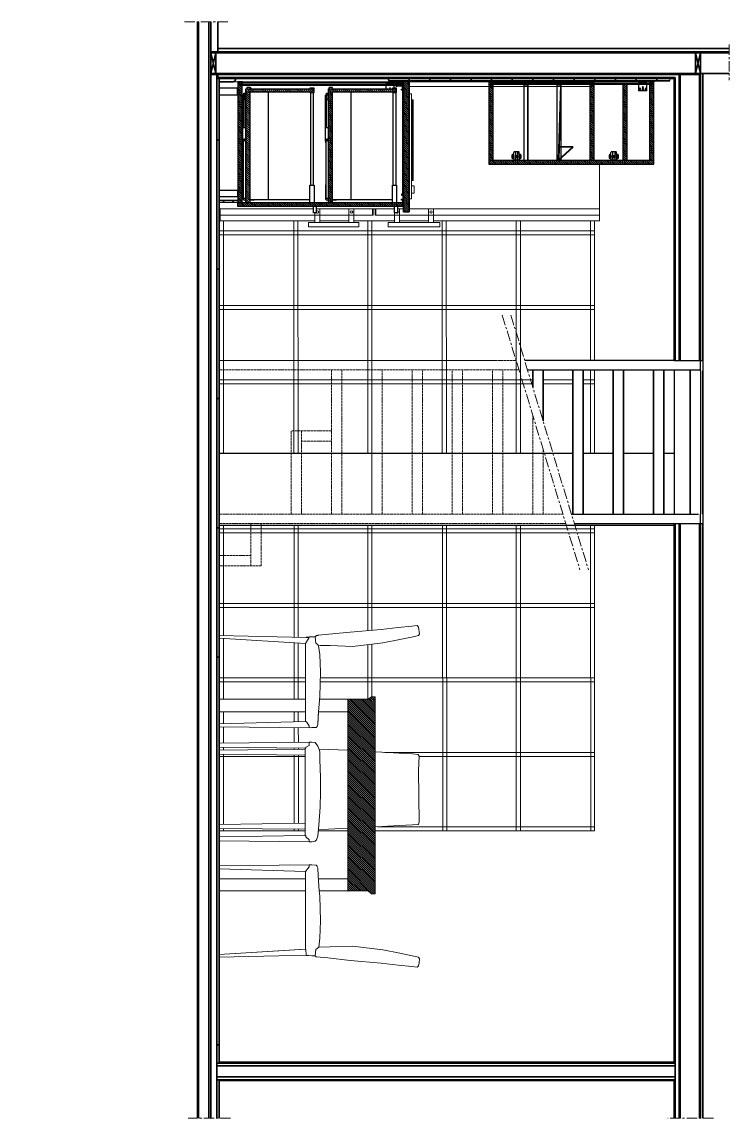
# Model space of a CAD drawing. Header units: millimetres. Extents: x 0 to 3008, y 0 to 49642.
# Drawn here: x 2665 to 3007, y 48495 to 49027 of the extents above; entities that cross this region are included whole.
import ezdxf

# ---------------------------------------------------------------- set-up
doc = ezdxf.new("R2010")
doc.units = ezdxf.units.MM
doc.linetypes.add('ACAD_ISO02W100', pattern=[15, 12, -3])
doc.linetypes.add('CENTERX2', pattern=[4, 2.5, -0.5, 0.5, -0.5])
for name, color, linetype, lineweight in [('A-ANNO-SYMBT', 1, 'ACAD_ISO02W100', 9), ('A-DOOR-FULL', 5, 'Continuous', 25), ('A-FLOR-LEVL', 5, 'Continuous', 35), ('A-FURN', 251, 'Continuous', 18), ('A-GLAZ-FULL', 5, 'Continuous', 25), ('A-LINE-GRPH', 1, 'CENTERX2', 13), ('A-WALL-FULL', 4, 'Continuous', 35)]:
    doc.layers.add(name, color=color, linetype=linetype, lineweight=lineweight)
for name, color, linetype in [('ARREDI SEZIONATI', 2, 'Continuous'), ('FINESTRE', 5, 'Continuous'), ('linee sezionate', 4, 'Continuous'), ('prospetti', 5, 'Continuous'), ('viti', 250, 'Continuous')]:
    doc.layers.add(name, color=color, linetype=linetype)

msp = doc.modelspace()

# ---------------------------------------------------------------- hatches: boundary and pattern name
at = {"layer": 'ARREDI SEZIONATI'}
h = msp.add_hatch(dxfattribs=at)
h.set_pattern_fill('ANSI31', color=256, scale=0.21, angle=-90)
h.paths.add_polyline_path([(2852.3, 48997.75), (2849.5, 48997.75), (2849.5, 48934.51), (2852.3, 48934.51)])
h.paths.add_polyline_path([(2847.67, 48996.26), (2770.04, 48996.26), (2770.04, 48995.81), (2847.67, 48995.81)])
h.paths.add_polyline_path([(2845.95, 48994.06), (2813.2, 48994.06), (2813.2, 48939.06), (2815.2, 48939.06), (2815.2, 48992.56), (2845.95, 48992.56)])
h.paths.add_polyline_path([(2805.95, 48994.06), (2804.2, 48994.06), (2773.2, 48994.06), (2773.2, 48992.56), (2804.2, 48992.56), (2805.95, 48992.56)])
h.paths.add_polyline_path([(2775.2, 48992.56), (2773.2, 48992.56), (2773.2, 48939.06), (2775.2, 48939.06)])
h.paths.add_polyline_path([(2771.2, 48995.81), (2770.04, 48995.81), (2770.04, 48996.26), (2771.2, 48996.26), (2771.2, 48997.06), (2769.2, 48997.06), (2769.2, 48939.06), (2771.2, 48939.06)])
h.paths.add_polyline_path([(2809.2, 48939.06), (2789.2, 48939.06), (2771.2, 48939.06), (2769.2, 48939.06), (2769.2, 48937.06), (2789.2, 48937.06), (2809.2, 48937.06)])
h.paths.add_polyline_path([(2849.2, 48939.06), (2829.2, 48939.06), (2809.2, 48939.06), (2809.2, 48937.06), (2829.2, 48937.06), (2849.2, 48937.06)])
h = msp.add_hatch(dxfattribs=at)
h.set_pattern_fill('ANSI31', color=256, scale=0.21, angle=-90)
h.paths.add_polyline_path([(2892.9, 48997.61), (2892.9, 48996.81), (2891.73, 48996.81), (2891.73, 48996.36), (2892.9, 48996.36), (2892.9, 48959.61), (2890.9, 48959.61), (2890.9, 48997.61)])
h.paths.add_polyline_path([(2970.57, 48996.81), (2970.57, 48996.36), (2891.73, 48996.36), (2891.73, 48996.81)])
h.paths.add_polyline_path([(2970.9, 48959.61), (2970.9, 48957.61), (2890.9, 48957.61), (2890.9, 48959.61), (2892.9, 48959.61)])
h.paths.add_polyline_path([(2941.9, 48996.36), (2941.9, 48959.61), (2939.9, 48959.61), (2939.9, 48996.36)])
h.paths.add_polyline_path([(2957.9, 48996.36), (2957.9, 48959.61), (2955.9, 48959.61), (2955.9, 48996.36)])
h.paths.add_polyline_path([(2970.57, 48996.36), (2970.57, 48996.81), (2968.9, 48996.81), (2968.9, 48997.61), (2970.9, 48997.61), (2970.9, 48997.02), (2970.9, 48959.61), (2968.9, 48959.61), (2968.9, 48996.36)])
h = msp.add_hatch(dxfattribs=at)
h.set_pattern_fill('ANSI31', color=256, angle=-90)
h.set_pattern_definition([(315, (424.803, 547.7937), (2.24506403, 2.24506403), [])])
h.paths.add_polyline_path([(2769.2, 48940.06), (2760.15, 48940.06), (2760.15, 48939.06), (2769.2, 48939.06)])
h = msp.add_hatch(dxfattribs=at)
h.set_pattern_fill('ANSI31', color=256, scale=0.21, angle=-90)
h.paths.add_polyline_path([(2835.78, 48699.52), (2834.03, 48699.52), (2832.28, 48698.21), (2832.28, 48698.36), (2822.56, 48698.36), (2822.56, 48611.31), (2822.56, 48605.49), (2832.48, 48605.49), (2834.03, 48604.13), (2835.78, 48604.13)])
h.paths.add_polyline_path([(2410.98, 48917.86), (2409.23, 48917.86), (2407.67, 48916.5), (2397.76, 48916.5), (2397.76, 48885.81), (2397.76, 48823.63), (2407.67, 48823.63), (2409.23, 48822.47), (2410.98, 48822.47)])

# ---------------------------------------------------------------- linework, layer by layer
for p, q in [((2771.2, 48995.81), (2771.2, 48939.06)), ((2844.67, 48996.26), (2841.4, 48996.26)), ((2892.9, 48997.61), (2892.9, 48996.81)), ((2967.19, 48996.81), (2963.92, 48996.81)), ((2924.9, 48959.68), (2924.9, 48959.61)), ((2925.9, 48960.56), (2925.9, 48959.61)), ((2809.2, 48937.06), (2809.2, 48939.06)), ((2849.2, 48937.06), (2849.2, 48939.06))]:
    msp.add_line(p, q)
at = {"layer": 'A-ANNO-SYMBT', "ltscale": 0.1}
for p, q in [((2760.16, 48862.51), (2904.16, 48862.51)), ((2894.66, 48862.51), (2760.16, 48862.51)), ((2905.53, 48858.01), (2760.16, 48858.01)), ((2814.62, 48788.01), (2814.62, 48858.01)), ((2819.62, 48858.01), (2819.62, 48788.01)), ((2834.17, 48788.01), (2834.17, 48858.01)), ((2834.22, 48857.51), (2834.22, 48788.01)), ((2839.22, 48788.01), (2839.22, 48857.51)), ((2853.72, 48857.51), (2853.72, 48788.01)), ((2858.72, 48788.01), (2858.72, 48857.51)), ((2873.22, 48857.51), (2873.22, 48788.01)), ((2878.22, 48788.01), (2878.22, 48857.51)), ((2892.72, 48857.51), (2892.72, 48788.01)), ((2892.72, 48857.51), (2892.72, 48788.01)), ((2897.72, 48788.01), (2897.72, 48857.51)), ((2897.72, 48788.01), (2897.72, 48857.51)), ((2912.22, 48836.04), (2912.22, 48788.01)), ((2795.12, 48788.01), (2795.12, 48828.42)), ((2814.62, 48828.42), (2795.12, 48828.42)), ((2800.12, 48828.42), (2800.12, 48788.01)), ((2814.62, 48823.42), (2800.12, 48823.42)), ((2917.22, 48788.01), (2917.22, 48819.63)), ((2926.86, 48788.01), (2760.12, 48788.01)), ((2928.23, 48783.51), (2760.16, 48783.51)), ((2775.62, 48763.01), (2775.62, 48783.51)), ((2780.62, 48783.51), (2780.62, 48763.01)), ((2775.62, 48768.01), (2760.12, 48768.01)), ((2780.62, 48763.01), (2760.12, 48763.01))]:
    msp.add_line(p, q, dxfattribs=at)
at = {"layer": 'A-ANNO-SYMBT', "ltscale": 0.5}
msp.add_line((2931, 48788.01), (2931.01, 48788.01), dxfattribs=at)
at = {"layer": 'A-DOOR-FULL', "ltscale": 0.1}
for p, q in [((2909.68, 48858.01), (2993.6, 48858.01)), ((2931.01, 48788.01), (2992.6, 48788)), ((2932.38, 48783.51), (2993.6, 48783.51))]:
    msp.add_line(p, q, dxfattribs=at)
at = {"layer": 'A-FLOR-LEVL'}
for p, q in [((2851.87, 48998.01), (2852.72, 48998.01)), ((2861.87, 48998.01), (2862.72, 48998.01)), ((2871.87, 48998.01), (2872.72, 48998.01)), ((2881.87, 48998.01), (2882.72, 48998.01)), ((2901.87, 48998.01), (2902.72, 48998.01)), ((2911.87, 48998.01), (2912.72, 48998.01)), ((2921.87, 48998.01), (2922.72, 48998.01)), ((2931.87, 48998.01), (2932.72, 48998.01)), ((2941.87, 48998.01), (2942.72, 48998.01)), ((2951.87, 48998.01), (2952.72, 48998.01)), ((2961.87, 48998.01), (2962.72, 48998.01)), ((2971.87, 48998.01), (2972.72, 48998.01)), ((2912.22, 48849.65), (2912.22, 48858.01)), ((2917.22, 48858.01), (2917.22, 48833.24)), ((2931.72, 48788.01), (2931.72, 48858.01)), ((2936.72, 48858.01), (2936.72, 48788.01)), ((2951.22, 48788.01), (2951.22, 48858.01)), ((2956.22, 48858.01), (2956.22, 48788.01)), ((2970.72, 48788.01), (2970.72, 48858.01)), ((2975.72, 48858.01), (2975.72, 48788.01)), ((2988.6, 48788.01), (2988.6, 48858.01)), ((2994.6, 48857.51), (2994.6, 48788.01))]:
    msp.add_line(p, q, dxfattribs=at)
at = {"layer": 'A-FURN'}
for p, q in [((2849.5, 48997.45), (2760.2, 48997.43)), ((2942.14, 48997.47), (2852.3, 48997.45)), ((2852.3, 48995.3), (2942.14, 48995.3)), ((2978.74, 48998.01), (2978.74, 48999.03)), ((2852.3, 48991.76), (2852.3, 48983.52)), ((2852.3, 48991.76), (2852.3, 48940.76)), ((2852.3, 48991.76), (2853.19, 48991.76)), ((2853.4, 48991.54), (2853.4, 48983.71)), ((2853.4, 48940.98), (2853.4, 48991.54)), ((2854.07, 48988.83), (2853.4, 48988.83)), ((2853.75, 48988.51), (2853.4, 48988.51)), ((2853.4, 48983.71), (2853.98, 48983.71)), ((2853.98, 48983.71), (2853.98, 48988.29)), ((2854.3, 48959.73), (2854.3, 48988.67)), ((2852.3, 48983.52), (2852.3, 48974.18)), ((2853.4, 48983.52), (2853.4, 48979.04)), ((2853.4, 48983.52), (2853.98, 48983.52)), ((2853.4, 48979.04), (2853.98, 48979.04)), ((2853.4, 48978.85), (2853.4, 48974.36)), ((2853.4, 48978.85), (2853.98, 48978.85)), ((2853.98, 48979.04), (2853.98, 48983.52)), ((2853.98, 48978.64), (2853.98, 48978.85)), ((2853.98, 48974.36), (2853.98, 48978.64)), ((2853.4, 48974.36), (2853.98, 48974.36)), ((2853.4, 48974.18), (2853.4, 48969.36)), ((2853.4, 48974.18), (2853.98, 48974.18)), ((2853.98, 48973.78), (2853.98, 48974.18)), ((2853.98, 48969.36), (2853.98, 48973.78)), ((2853.4, 48969.36), (2853.98, 48969.36)), ((2853.4, 48969.17), (2853.4, 48964.69)), ((2853.4, 48969.17), (2853.98, 48969.17)), ((2853.4, 48968.96), (2853.4, 48968.96)), ((2853.98, 48968.78), (2853.98, 48969.17)), ((2853.98, 48964.69), (2853.98, 48968.78)), ((2853.4, 48964.69), (2853.98, 48964.69)), ((2853.4, 48964.51), (2853.4, 48940.98)), ((2853.4, 48964.51), (2853.98, 48964.51)), ((2853.98, 48964.11), (2853.98, 48964.51)), ((2853.98, 48959.91), (2853.98, 48964.11)), ((2853.4, 48959.91), (2853.98, 48959.91)), ((2853.4, 48959.73), (2853.98, 48959.73)), ((2853.98, 48959.33), (2853.98, 48959.73)), ((2853.98, 48954.82), (2853.98, 48959.33)), ((2854.3, 48949.92), (2854.3, 48959.73)), ((2944.65, 48957.61), (2944.65, 48930.14)), ((2853.4, 48955.24), (2853.98, 48955.24)), ((2853.4, 48955.06), (2853.98, 48955.06)), ((2853.98, 48950.23), (2853.98, 48954.82)), ((2853.75, 48950.01), (2853.4, 48950.01)), ((2853.4, 48949.69), (2854.07, 48949.69)), ((2854.65, 48947.19), (2853.4, 48947.19)), ((2854.66, 48943.63), (2854.66, 48947.19)), ((2853.4, 48943.63), (2854.65, 48943.63)), ((2779.94, 48935.94), (2760.15, 48935.94)), ((2760.65, 48930.14), (2760.65, 48935.94)), ((2805.87, 48935.94), (2779.94, 48935.94)), ((2845.23, 48935.94), (2807.22, 48935.94)), ((2809.05, 48935.94), (2809.05, 48932.94)), ((2823.05, 48935.94), (2823.05, 48932.94)), ((2825.55, 48935.94), (2825.55, 48932.94)), ((2834.55, 48932.94), (2834.55, 48935.94)), ((2834.85, 48932.94), (2834.85, 48935.94)), ((2835.85, 48932.94), (2835.85, 48935.94)), ((2836.15, 48932.94), (2836.15, 48935.94)), ((2845.15, 48935.94), (2845.15, 48932.94)), ((2849.5, 48935.94), (2846.58, 48935.94)), ((2847.65, 48935.94), (2847.65, 48932.94)), ((2853.2, 48940.76), (2852.3, 48940.76)), ((2944.65, 48935.94), (2852.3, 48935.94)), ((2861.65, 48935.94), (2861.65, 48932.94)), ((2864.15, 48935.94), (2864.15, 48932.94)), ((2834.85, 48932.94), (2760.65, 48932.94)), ((2806.55, 48934.05), (2806.55, 48932.94)), ((2806.55, 48932.94), (2806.55, 48929.29)), ((2809.05, 48929.29), (2809.05, 48932.94)), ((2823.05, 48932.94), (2823.05, 48929.29)), ((2825.55, 48929.29), (2825.55, 48932.94)), ((2944.65, 48932.94), (2835.85, 48932.94)), ((2845.15, 48932.94), (2845.15, 48929.29)), ((2847.65, 48929.29), (2847.65, 48932.94)), ((2861.65, 48932.94), (2861.65, 48929.29)), ((2864.15, 48929.29), (2864.15, 48932.94)), ((2942.14, 48925.3), (2760.13, 48925.3)), ((2806.55, 48930.14), (2760.15, 48930.14)), ((2762.35, 48817.51), (2762.35, 48930.14)), ((2796.34, 48930.14), (2796.45, 48817.51)), ((2798.34, 48930.14), (2798.45, 48817.51)), ((2827.91, 48929.29), (2803.55, 48929.29)), ((2803.55, 48929.29), (2803.55, 48927.29)), ((2827.91, 48927.29), (2803.55, 48927.29)), ((2823.05, 48930.14), (2809.05, 48930.14)), ((2845.15, 48930.14), (2825.55, 48930.14)), ((2827.91, 48929.29), (2827.91, 48927.29)), ((2832.28, 48817.51), (2832.28, 48930.14)), ((2834.28, 48817.51), (2834.28, 48930.14)), ((2867.15, 48929.29), (2842.15, 48929.29)), ((2842.15, 48929.29), (2842.15, 48927.29)), ((2867.15, 48927.29), (2842.15, 48927.29)), ((2861.65, 48930.14), (2847.65, 48930.14)), ((2944.65, 48930.14), (2864.15, 48930.14)), ((2867.15, 48929.29), (2867.15, 48927.29)), ((2868.28, 48930.14), (2868.38, 48817.51)), ((2870.28, 48930.14), (2870.38, 48817.51)), ((2904.21, 48817.51), (2904.21, 48930.14)), ((2906.21, 48817.51), (2906.21, 48930.14)), ((2940.17, 48930.14), (2940.23, 48862.51)), ((2942.14, 48862.51), (2942.14, 48930.14)), ((2942.14, 48923.3), (2760.13, 48923.3)), ((2942.14, 48889.14), (2760.12, 48889.14)), ((2942.14, 48887.14), (2760.12, 48887.14)), ((2940.23, 48858.01), (2940.26, 48817.51)), ((2942.14, 48817.51), (2942.14, 48858.01)), ((2912.22, 48853.14), (2760.13, 48853.14)), ((2912.22, 48851.14), (2760.13, 48851.14)), ((2931.72, 48853.14), (2917.22, 48853.14)), ((2931.72, 48851.14), (2917.22, 48851.14)), ((2942.14, 48853.14), (2936.72, 48853.14)), ((2942.14, 48851.14), (2936.72, 48851.14)), ((2762.35, 48729.2), (2762.35, 48782.51)), ((2796.49, 48782.51), (2796.54, 48728.41)), ((2798.49, 48782.51), (2798.54, 48728.36)), ((2832.28, 48731.58), (2832.28, 48782.51)), ((2834.28, 48731.76), (2834.28, 48782.51)), ((2868.42, 48782.51), (2868.56, 48634.64)), ((2870.42, 48782.51), (2870.56, 48634.64)), ((2904.21, 48634.64), (2904.21, 48782.51)), ((2906.21, 48634.64), (2906.21, 48782.51)), ((2940.29, 48782.51), (2940.41, 48634.64)), ((2942.14, 48634.64), (2942.14, 48782.51)), ((2942.14, 48780.97), (2760.13, 48780.97)), ((2942.14, 48778.97), (2760.13, 48778.97)), ((2942.14, 48744.81), (2760.12, 48744.81)), ((2942.14, 48742.81), (2760.12, 48742.81)), ((2802.33, 48728.28), (2760.21, 48729.25)), ((2806.8, 48728.67), (2807.39, 48729.25)), ((2807.39, 48729.25), (2807.97, 48729.25)), ((2807.97, 48729.25), (2808.17, 48729.44)), ((2808.17, 48729.44), (2823.72, 48730.8)), ((2823.72, 48730.8), (2838.7, 48732.16)), ((2838.7, 48732.16), (2847.06, 48733.13)), ((2847.06, 48733.13), (2853.67, 48733.72)), ((2853.67, 48733.72), (2856.2, 48734.1)), ((2856.78, 48729.34), (2854.26, 48728.66)), ((2856.2, 48734.1), (2856.88, 48733.33)), ((2857.37, 48730.02), (2856.78, 48729.34)), ((2856.88, 48733.33), (2857.37, 48730.02)), ((2760.21, 48727.9), (2802.14, 48725.36)), ((2762.35, 48698.36), (2762.35, 48727.77)), ((2796.54, 48725.7), (2796.57, 48698.36)), ((2798.54, 48725.58), (2798.57, 48698.36)), ((2802.14, 48725.36), (2803.89, 48728.28)), ((2802.14, 48725.36), (2802.14, 48692.33)), ((2803.89, 48728.28), (2802.33, 48728.28)), ((2802.37, 48728.31), (2802.53, 48728.47)), ((2802.53, 48728.47), (2805.06, 48728.67)), ((2803.79, 48728.57), (2805.06, 48728.67)), ((2805.06, 48728.67), (2806.8, 48728.67)), ((2807, 48725.56), (2806.8, 48728.67)), ((2807.59, 48725.16), (2807, 48725.56)), ((2808.17, 48724.58), (2807.59, 48725.16)), ((2808.38, 48724.28), (2808.17, 48724.58)), ((2809.14, 48724.39), (2808.38, 48724.28)), ((2808.38, 48724.28), (2808.94, 48720.12)), ((2814, 48724.39), (2809.14, 48724.39)), ((2824.89, 48724), (2814, 48724.39)), ((2839.48, 48725.75), (2824.89, 48724)), ((2832.28, 48698.36), (2832.28, 48724.89)), ((2834.28, 48699.52), (2834.28, 48725.13)), ((2847.84, 48727.31), (2839.48, 48725.75)), ((2854.26, 48728.66), (2847.84, 48727.31)), ((2808.94, 48720.12), (2809.33, 48711.57)), ((2802.14, 48708.81), (2760.13, 48708.81)), ((2809.33, 48711.57), (2808.94, 48699.72)), ((2942.14, 48708.81), (2809.24, 48708.81)), ((2802.14, 48706.81), (2760.13, 48706.81)), ((2942.14, 48706.81), (2809.18, 48706.81)), ((2802.14, 48698.36), (2760.21, 48698.36)), ((2808.94, 48699.72), (2808.36, 48692.33)), ((2832.48, 48698.36), (2808.84, 48698.36)), ((2822.56, 48611.31), (2822.56, 48698.36)), ((2834.03, 48699.52), (2832.48, 48698.36)), ((2835.78, 48699.52), (2834.03, 48699.52)), ((2835.78, 48604.13), (2835.78, 48699.52)), ((2760.21, 48692.33), (2802.14, 48692.33)), ((2762.35, 48686.56), (2762.35, 48692.33)), ((2796.57, 48692.33), (2796.58, 48687.52)), ((2798.57, 48692.33), (2798.58, 48687.57)), ((2802.14, 48692.33), (2802.14, 48687.67)), ((2808.36, 48692.33), (2807.97, 48686.12)), ((2808.17, 48689.8), (2808.36, 48692.33)), ((2808.36, 48692.33), (2822.56, 48692.33)), ((2802.14, 48687.67), (2760.21, 48686.51)), ((2802.53, 48687.48), (2802.14, 48687.67)), ((2803.89, 48685.53), (2802.53, 48687.48)), ((2807.97, 48686.12), (2808.17, 48689.8)), ((2760.21, 48684.95), (2803.89, 48684.56)), ((2762.35, 48677.2), (2762.35, 48684.93)), ((2796.58, 48684.63), (2796.59, 48677.51)), ((2798.58, 48684.61), (2798.59, 48677.52)), ((2803.89, 48684.56), (2803.89, 48685.53)), ((2803.89, 48684.56), (2805.06, 48684.66)), ((2805.06, 48684.66), (2807.19, 48684.76)), ((2807.19, 48684.76), (2807.78, 48685.15)), ((2807.78, 48685.15), (2807.97, 48686.12)), ((2760.23, 48677.18), (2803.9, 48677.57)), ((2803.9, 48676.01), (2802.35, 48675.24)), ((2805.08, 48677.57), (2803.9, 48677.56)), ((2803.9, 48677.56), (2803.9, 48676.01)), ((2806.82, 48677.37), (2805.08, 48677.57)), ((2807.99, 48675.62), (2806.82, 48677.37)), ((2801.96, 48670.64), (2760.12, 48670.64)), ((2760.23, 48675.24), (2802.16, 48674.66)), ((2801.96, 48674.65), (2760.23, 48675.24)), ((2801.96, 48674.27), (2760.23, 48673.68)), ((2760.23, 48671.74), (2801.96, 48671.35)), ((2762.35, 48673.71), (2762.35, 48675.21)), ((2762.35, 48637.76), (2762.35, 48671.72)), ((2796.59, 48674.73), (2796.59, 48674.19)), ((2796.59, 48671.4), (2796.63, 48638.25)), ((2798.59, 48674.7), (2798.59, 48674.22)), ((2798.59, 48671.38), (2798.63, 48638.28)), ((2802.16, 48674.66), (2801.96, 48674.65)), ((2802.15, 48674.66), (2801.96, 48674.65)), ((2801.96, 48674.65), (2801.96, 48674.27)), ((2801.96, 48674.65), (2801.96, 48671.35)), ((2801.96, 48671.35), (2801.96, 48638.32)), ((2802.16, 48675.24), (2802.15, 48674.66)), ((2802.35, 48675.24), (2802.16, 48675.24)), ((2808.67, 48674.07), (2807.99, 48675.62)), ((2808.57, 48674.27), (2813.24, 48674.07)), ((2808.96, 48672.9), (2808.67, 48674.07)), ((2808.96, 48669.21), (2808.96, 48672.9)), ((2813.24, 48674.07), (2822.58, 48673.68)), ((2835.78, 48672.9), (2839.11, 48672.71)), ((2839.11, 48672.71), (2847.47, 48672.32)), ((2942.14, 48672.64), (2840.55, 48672.64)), ((2847.47, 48672.32), (2853.89, 48671.93)), ((2853.89, 48671.93), (2856.71, 48671.64)), ((2856.71, 48671.64), (2857.19, 48670.77)), ((2857.19, 48670.77), (2856.8, 48663.87)), ((2942.14, 48670.64), (2857.18, 48670.64)), ((2809.35, 48660.47), (2808.96, 48669.21)), ((2809.35, 48653.47), (2809.35, 48660.47)), ((2856.8, 48663.87), (2857.19, 48638.91)), ((2809.11, 48646.15), (2809.35, 48653.47)), ((2808.57, 48637.45), (2809.11, 48646.15)), ((2857.19, 48638.91), (2856.8, 48637.93)), ((2801.96, 48634.64), (2760.13, 48634.64)), ((2801.96, 48638.32), (2760.23, 48637.74)), ((2760.23, 48635.8), (2801.96, 48635.41)), ((2762.35, 48634.64), (2762.35, 48635.78)), ((2796.63, 48635.46), (2796.63, 48634.64)), ((2798.63, 48635.44), (2798.63, 48634.64)), ((2801.96, 48638.32), (2801.96, 48632.3)), ((2801.96, 48635.41), (2801.96, 48632.3)), ((2807.99, 48632.11), (2808.57, 48637.45)), ((2822.56, 48634.64), (2808.27, 48634.64)), ((2808.38, 48635.21), (2813.24, 48635.41)), ((2813.24, 48635.41), (2822.56, 48635.89)), ((2822.56, 48605.49), (2822.56, 48636.18)), ((2835.78, 48604.13), (2835.78, 48636.96)), ((2835.78, 48636.57), (2835.8, 48636.57)), ((2942.14, 48634.64), (2835.78, 48634.64)), ((2839.11, 48636.76), (2835.8, 48636.57)), ((2942.14, 48636.64), (2836.98, 48636.64)), ((2847.47, 48637.15), (2839.11, 48636.76)), ((2853.89, 48637.54), (2847.47, 48637.15)), ((2856.61, 48637.74), (2853.89, 48637.54)), ((2856.8, 48637.93), (2856.61, 48637.74)), ((2801.96, 48632.3), (2760.23, 48631.71)), ((2760.23, 48629.77), (2803.9, 48629.38)), ((2801.96, 48632.3), (2802.16, 48632.3)), ((2802.16, 48632.3), (2802.25, 48631.71)), ((2802.25, 48631.71), (2802.25, 48631.71)), ((2802.25, 48631.71), (2803.9, 48630.35)), ((2803.9, 48630.35), (2803.9, 48629.38)), ((2803.9, 48629.38), (2805.08, 48629.38)), ((2803.9, 48629.38), (2805.08, 48629.38)), ((2805.08, 48629.38), (2806.82, 48629.58)), ((2805.08, 48629.38), (2806.82, 48629.58)), ((2806.82, 48629.58), (2807.41, 48630.35)), ((2806.82, 48629.58), (2807.41, 48630.35)), ((2807.41, 48630.35), (2807.99, 48632.11)), ((2760.21, 48617.73), (2803.88, 48618.11)), ((2803.88, 48618.11), (2805.06, 48618.12)), ((2803.89, 48617.14), (2803.88, 48618.11)), ((2803.88, 48618.11), (2803.88, 48617.14)), ((2805.06, 48618.12), (2807.19, 48617.92)), ((2807.19, 48617.92), (2807.78, 48617.53)), ((2807.78, 48617.53), (2807.78, 48617.14)), ((2802.14, 48615.01), (2760.21, 48616.18)), ((2802.14, 48615.01), (2803.89, 48617.14)), ((2802.14, 48605.49), (2802.14, 48615.01)), ((2807.78, 48617.14), (2807.97, 48616.56)), ((2807.97, 48616.56), (2808.17, 48612.87)), ((2808.17, 48612.87), (2808.75, 48605.49)), ((2802.14, 48611.31), (2760.21, 48611.31)), ((2822.56, 48611.31), (2808.29, 48611.31)), ((2760.21, 48605.49), (2802.14, 48605.49)), ((2802.14, 48577.32), (2802.14, 48605.49)), ((2802.14, 48603.16), (2802.14, 48605.49)), ((2808.75, 48605.49), (2808.94, 48602.96)), ((2808.75, 48605.49), (2822.56, 48605.49)), ((2808.94, 48602.96), (2809.33, 48591.11)), ((2822.56, 48605.49), (2832.48, 48605.49)), ((2832.48, 48605.49), (2834.03, 48604.13)), ((2834.03, 48604.13), (2835.78, 48604.13)), ((2809.33, 48591.11), (2808.94, 48582.56)), ((2808.94, 48582.56), (2808.46, 48578.29)), ((2802.33, 48574.4), (2802.16, 48577.31)), ((2806.8, 48574.02), (2807, 48577.12)), ((2807, 48577.12), (2808.46, 48578.29)), ((2808.46, 48578.29), (2824.89, 48578.68)), ((2824.89, 48578.68), (2839.48, 48576.93)), ((2839.48, 48576.93), (2847.84, 48575.37)), ((2847.84, 48575.37), (2856.78, 48573.43)), ((2802.53, 48574.21), (2802.33, 48574.4)), ((2805.06, 48574.01), (2802.53, 48574.21)), ((2806.8, 48574.01), (2805.06, 48574.01)), ((2807.29, 48573.53), (2806.8, 48574.02)), ((2812.83, 48573.04), (2807.29, 48573.53)), ((2823.72, 48571.88), (2812.83, 48573.04)), ((2838.7, 48570.51), (2823.72, 48571.88)), ((2847.06, 48569.54), (2838.7, 48570.51)), ((2853.67, 48568.96), (2847.06, 48569.54)), ((2856.78, 48573.43), (2857.37, 48572.66)), ((2857.17, 48570.71), (2856.78, 48569.16)), ((2857.37, 48572.66), (2857.17, 48570.71)), ((2856.2, 48568.57), (2853.67, 48568.96)), ((2856.78, 48569.16), (2856.2, 48568.57))]:
    msp.add_line(p, q, dxfattribs=at)
at = {"layer": 'A-FURN', "lineweight": 0}
for points in [[(2802.21, 48577.31), (2760.21, 48574.79)], [(2803.56, 48574.4), (2760.21, 48573.44), (2760.21, 48574.79), (2802.21, 48577.31)], [(2801.82, 48577.31), (2760.21, 48574.79), (2801.82, 48577.31), (2801.82, 48577.31)], [(2760.21, 48573.44), (2803.56, 48574.4)]]:
    msp.add_lwpolyline(points, dxfattribs=at)
at = {"layer": 'A-FURN'}
for centre in [(2824.3, 48934.44), (2862.9, 48934.44)]:
    msp.add_circle(centre, 0.634, dxfattribs=at)
for centre, radius, start, end in [((2853.16, 48991.52), 0.242, 4.4684, 81.7859), ((2853.74, 48988.27), 0.238, 2.7246, 87.3273), ((2854.06, 48988.59), 0.236, 357.1096, 87.7169), ((2853.74, 48950.25), 0.238, 272.7246, 357.3273), ((2854.06, 48949.92), 0.236, 267.1096, 357.7169), ((2853.16, 48940.99), 0.236, 278.7418, 357.7169), ((2807.8, 48934.43), 0.634, 203.2632, 156.7368), ((2846.4, 48934.43), 0.634, 217.2006, 73.8212)]:
    msp.add_arc(centre, radius, start, end, dxfattribs=at)
at = {"layer": 'A-GLAZ-FULL'}
for p, q in [((2980.75, 48862.51), (2908.31, 48862.51)), ((2993.6, 48857.51), (2993.6, 48862.51)), ((2993.6, 48857.51), (2993.6, 48788.01)), ((2993.6, 48783.51), (2993.6, 48788.01))]:
    msp.add_line(p, q, dxfattribs=at)
at = {"layer": 'A-LINE-GRPH', "ltscale": 2}
for p, q in [((2764.38, 49026.52), (2743.16, 49026.52)), ((3007.4, 49015.52), (3007.4, 48998.32)), ((2897.47, 48884.45), (2935.07, 48761.06)), ((2901.62, 48884.45), (2939.22, 48761.06)), ((2765.75, 48495.47), (2745.23, 48495.47)), ((2999.86, 48495.47), (2977.65, 48495.47))]:
    msp.add_line(p, q, dxfattribs=at)
at = {"layer": 'A-WALL-FULL'}
for p, q in [((2749.72, 49026.52), (2749.72, 48495.47)), ((2750.15, 49026.52), (2750.15, 48495.47)), ((2755.15, 49026.52), (2755.15, 48495.47)), ((2756.15, 49026.52), (2756.15, 48495.47)), ((2759.49, 49012.08), (2759.49, 49026.52)), ((2756.15, 49012.08), (2759.49, 49012.08)), ((2758.65, 49011.58), (2756.15, 49001.58)), ((2756.15, 49011.58), (2758.65, 49001.58)), ((2756.15, 49011.57), (3007.4, 49011.58)), ((2756.15, 49011.51), (2756.15, 49001.51)), ((2756.15, 49001.51), (2756.15, 49011.51)), ((2758.65, 49001.58), (2758.65, 49011.58)), ((3007.4, 49013.58), (2759.49, 49013.58)), ((3007.4, 49012.08), (2759.49, 49012.08)), ((2993.6, 49011.58), (2991.1, 49001.58)), ((2991.1, 49001.58), (2991.1, 49011.58)), ((2991.1, 49011.58), (2993.6, 49001.58)), ((2993.6, 49001.58), (2993.6, 49011.58)), ((2750.15, 49007.76), (2750.15, 49005.26)), ((2755.15, 49005.26), (2755.15, 49007.76)), ((2756.15, 49001.58), (2758.99, 49001.58)), ((2759.49, 49001.08), (2756.15, 49001.08)), ((2758.65, 49001.58), (3007.4, 49001.58)), ((2759.15, 49001.08), (2993.6, 49001.08)), ((2759.15, 49001.01), (2759.15, 48495.47)), ((2759.49, 48999.03), (2759.49, 49001.08)), ((2983.24, 49001.08), (2983.24, 48862.51)), ((2983.74, 49001.08), (2983.74, 48862.51)), ((2993.1, 49001.08), (2993.1, 48862.51)), ((2993.6, 49001.08), (2993.6, 48862.51)), ((2994.6, 49001.58), (2994.6, 48862.51)), ((2760.49, 48999.03), (2759.15, 48999.03)), ((2759.49, 48999.58), (2981.24, 48999.58)), ((2760.14, 48999.03), (2760.22, 48522.07)), ((2760.14, 48999.03), (2980.74, 48999.03)), ((2766.99, 48997.53), (2760.15, 48997.53)), ((2768.15, 48999.03), (2768.15, 48998.6)), ((2842.3, 48999.01), (2842.3, 48998.47)), ((2842.72, 48998.01), (2851.87, 48998.01)), ((2849.5, 48934.51), (2849.5, 48997.75)), ((2849.5, 48997.75), (2852.3, 48997.75)), ((2852.3, 48999.01), (2852.3, 48998.47)), ((2852.3, 48997.75), (2852.3, 48934.51)), ((2852.72, 48998.01), (2861.87, 48998.01)), ((2862.3, 48999.01), (2862.3, 48998.47)), ((2862.72, 48998.01), (2871.87, 48998.01)), ((2872.3, 48999.01), (2872.3, 48998.47)), ((2872.72, 48998.01), (2881.87, 48998.01)), ((2882.3, 48999.01), (2882.3, 48998.47)), ((2882.72, 48998.01), (2891.87, 48998.01)), ((2892.3, 48999.01), (2892.3, 48998.47)), ((2892.72, 48998.01), (2901.87, 48998.01)), ((2902.3, 48999.01), (2902.3, 48998.47)), ((2902.72, 48998.01), (2911.87, 48998.01)), ((2912.3, 48999.01), (2912.3, 48998.47)), ((2912.72, 48998.01), (2921.87, 48998.01)), ((2922.3, 48999.01), (2922.3, 48998.47)), ((2922.72, 48998.01), (2931.87, 48998.01)), ((2932.3, 48999.01), (2932.3, 48998.47)), ((2932.72, 48998.01), (2941.87, 48998.01)), ((2942.3, 48999.01), (2942.3, 48998.47)), ((2942.72, 48998.01), (2951.87, 48998.01)), ((2952.3, 48999.01), (2952.3, 48998.47)), ((2952.72, 48998.01), (2961.87, 48998.01)), ((2962.3, 48999.01), (2962.3, 48998.47)), ((2962.3, 48999.01), (2962.3, 48998.47)), ((2962.72, 48998.01), (2971.87, 48998.01)), ((2972.3, 48999.01), (2972.3, 48998.47)), ((2972.3, 48999.01), (2972.3, 48998.47)), ((2972.72, 48998.01), (2978.74, 48998.01)), ((2980.74, 48999.03), (2980.75, 48862.51)), ((2981.24, 48999.58), (2981.24, 48862.51)), ((2759.15, 48969.4), (2760.19, 48969.4)), ((2849.5, 48934.51), (2852.3, 48934.51)), ((2759.15, 48906.76), (2760.19, 48906.76)), ((2759.15, 48844.12), (2760.19, 48844.12)), ((2980.75, 48783.51), (2980.76, 48522.53)), ((2981.24, 48783.51), (2981.24, 48495.47)), ((2983.24, 48783.51), (2983.24, 48495.47)), ((2983.74, 48783.51), (2983.74, 48495.47)), ((2993.1, 48783.51), (2993.1, 48495.47)), ((2993.6, 48783.51), (2993.6, 48495.47)), ((2994.6, 48783.51), (2994.6, 48495.47)), ((2759.15, 48781.48), (2760.19, 48781.48)), ((2759.15, 48718.84), (2760.19, 48718.84)), ((2759.16, 48530.93), (2760.22, 48530.93)), ((2760.22, 48514.07), (2760.22, 48495.47)), ((2980.74, 48513.63), (2980.74, 48495.47))]:
    msp.add_line(p, q, dxfattribs=at)
for points in [[(2981.24, 48522.07), (2759.15, 48522.07)], [(2980.76, 48522.53), (2760.22, 48522.49)], [(2980.76, 48522.53), (2760.22, 48522.49)], [(2981.24, 48520.72), (2759.15, 48520.72)], [(2981.24, 48515.42), (2759.15, 48515.42)], [(2981.24, 48514.07), (2759.15, 48514.07)], [(2980.74, 48513.62), (2760.22, 48513.62)]]:
    msp.add_lwpolyline(points, dxfattribs=at)
for centre, radius, start, end in [((2766.87, 48998.83), 1.3, 275.0869, 349.6695), ((2842.82, 48998.52), 0.521, 185.0869, 259.6695), ((2851.78, 48998.52), 0.521, 280.3305, 354.9131), ((2852.82, 48998.52), 0.521, 185.0869, 259.6695), ((2861.78, 48998.52), 0.521, 280.3305, 354.9131), ((2862.82, 48998.52), 0.521, 185.0869, 259.6695), ((2871.78, 48998.52), 0.521, 280.3305, 354.9131), ((2872.82, 48998.52), 0.521, 185.0869, 259.6695), ((2881.78, 48998.52), 0.521, 280.3305, 354.9131), ((2882.82, 48998.52), 0.521, 185.0869, 259.6695), ((2891.78, 48998.52), 0.521, 280.3305, 354.9131), ((2892.82, 48998.52), 0.521, 185.0869, 259.6695), ((2901.78, 48998.52), 0.521, 280.3305, 354.9131), ((2902.82, 48998.52), 0.521, 185.0869, 259.6695), ((2911.78, 48998.52), 0.521, 280.3305, 354.9131), ((2912.82, 48998.52), 0.521, 185.0869, 259.6695), ((2921.78, 48998.52), 0.521, 280.3305, 354.9131), ((2922.82, 48998.52), 0.521, 185.0869, 259.6695), ((2931.78, 48998.52), 0.521, 280.3305, 354.9131), ((2932.82, 48998.52), 0.521, 185.0869, 259.6695), ((2941.78, 48998.52), 0.521, 280.3305, 354.9131), ((2942.82, 48998.52), 0.521, 185.0869, 259.6695), ((2951.78, 48998.52), 0.521, 280.3305, 354.9131), ((2952.82, 48998.52), 0.521, 185.0869, 259.6695), ((2961.78, 48998.52), 0.521, 280.3305, 354.9131), ((2961.78, 48998.52), 0.521, 280.3305, 354.9131), ((2962.82, 48998.52), 0.521, 185.0869, 259.6695), ((2971.78, 48998.52), 0.521, 280.3305, 354.9131), ((2971.78, 48998.52), 0.521, 280.3305, 354.9131), ((2972.82, 48998.52), 0.521, 185.0869, 259.6695)]:
    msp.add_arc(centre, radius, start, end, dxfattribs=at)
at = {"layer": 'FINESTRE'}
for p, q in [((2994.6, 48862.51), (2994.6, 48783.51)), ((2980.74, 48858.01), (2980.74, 48788.01))]:
    msp.add_line(p, q, dxfattribs=at)
for points in [[(2769.17, 48994.42), (2760.15, 48994.42), (2760.15, 48991.14), (2769.17, 48991.14)], [(2769.17, 48941.71), (2760.15, 48941.71), (2760.15, 48944.99), (2769.17, 48944.99)], [(2769.17, 48941.71), (2760.15, 48941.71), (2760.15, 48944.99), (2769.17, 48944.99)]]:
    msp.add_lwpolyline(points, close=True, dxfattribs=at)
at = {"layer": 'linee sezionate'}
for p, q in [((2769.2, 48997.06), (2769.2, 48939.06)), ((2771.2, 48997.06), (2769.2, 48997.06)), ((2771.2, 48997.06), (2771.2, 48996.26)), ((2771.2, 48995.81), (2771.2, 48939.06)), ((2970.9, 48997.61), (2890.9, 48997.61)), ((2890.9, 48997.61), (2890.9, 48957.61)), ((2892.9, 48997.61), (2890.9, 48997.61)), ((2892.9, 48997.61), (2892.9, 48996.81)), ((2892.9, 48996.36), (2892.9, 48959.61)), ((2907.9, 48996.36), (2907.9, 48996.06)), ((2907.9, 48996.06), (2909.9, 48996.06)), ((2909.9, 48996.36), (2909.9, 48996.06)), ((2923.9, 48996.36), (2923.9, 48996.06)), ((2923.9, 48996.06), (2925.9, 48996.06)), ((2925.9, 48996.36), (2925.9, 48996.06)), ((2939.9, 48996.36), (2939.9, 48959.61)), ((2941.9, 48996.36), (2941.9, 48959.61)), ((2955.9, 48996.36), (2955.9, 48959.61)), ((2957.9, 48996.36), (2957.9, 48959.61)), ((2968.9, 48996.81), (2968.9, 48997.61)), ((2968.9, 48959.61), (2968.9, 48996.36)), ((2970.9, 48957.61), (2970.9, 48997.61)), ((2970.9, 48997.02), (2970.9, 48997.61)), ((2773.2, 48939.06), (2773.2, 48994.06)), ((2773.2, 48994.06), (2804.2, 48994.06)), ((2804.2, 48992.56), (2773.2, 48992.56)), ((2775.2, 48939.06), (2775.2, 48992.56)), ((2805.95, 48994.06), (2804.2, 48994.06)), ((2804.2, 48992.56), (2805.95, 48992.56)), ((2805.95, 48992.56), (2805.95, 48994.06)), ((2813.2, 48939.06), (2813.2, 48994.06)), ((2813.2, 48994.06), (2844.2, 48994.06)), ((2815.2, 48939.06), (2815.2, 48992.56)), ((2844.2, 48992.56), (2815.2, 48992.56)), ((2845.95, 48994.06), (2844.2, 48994.06)), ((2844.2, 48992.56), (2845.95, 48992.56)), ((2845.95, 48992.56), (2845.95, 48994.06)), ((2890.9, 48959.61), (2970.9, 48959.61)), ((2890.9, 48957.61), (2970.9, 48957.61)), ((2852.3, 48937.06), (2852.3, 48943.81)), ((2769.17, 48940.06), (2760.14, 48940.06)), ((2770.14, 48939.06), (2760.14, 48939.06)), ((2769.2, 48939.06), (2789.2, 48939.06)), ((2769.2, 48937.06), (2769.2, 48939.06)), ((2789.2, 48937.06), (2769.2, 48937.06)), ((2769.5, 48939.06), (2783.9, 48939.06)), ((2789.2, 48939.06), (2809.2, 48939.06)), ((2809.2, 48937.06), (2789.2, 48937.06)), ((2789.5, 48939.06), (2803.9, 48939.06)), ((2809.2, 48937.06), (2809.2, 48939.06)), ((2809.2, 48939.06), (2829.2, 48939.06)), ((2809.2, 48937.06), (2809.2, 48939.06)), ((2829.2, 48937.06), (2809.2, 48937.06)), ((2809.5, 48939.06), (2823.9, 48939.06)), ((2829.2, 48939.06), (2849.2, 48939.06)), ((2849.2, 48937.06), (2829.2, 48937.06)), ((2829.5, 48939.06), (2843.9, 48939.06)), ((2849.2, 48937.06), (2849.2, 48939.06)), ((2931.72, 48817.51), (2760.17, 48817.51)), ((2951.22, 48817.51), (2936.72, 48817.51)), ((2970.72, 48817.51), (2956.22, 48817.51)), ((2980.75, 48817.51), (2975.72, 48817.51)), ((2980.75, 48782.51), (2760.17, 48782.51))]:
    msp.add_line(p, q, dxfattribs=at)
at = {"layer": 'linee sezionate', "ltscale": 0.5}
for p, q in [((2980.75, 48862.51), (2994.6, 48862.51)), ((2980.75, 48783.51), (2994.6, 48783.51))]:
    msp.add_line(p, q, dxfattribs=at)
at = {"layer": 'linee sezionate'}
for points in [[(2847.67, 48995.81), (2847.67, 48996.26), (2770.04, 48996.26), (2770.04, 48995.81)], [(2970.57, 48996.36), (2970.57, 48996.81), (2891.73, 48996.81), (2891.73, 48996.36)]]:
    msp.add_lwpolyline(points, close=True, dxfattribs=at)
at = {"layer": 'prospetti'}
for p, q in [((2841.5, 48997.06), (2771.5, 48997.06)), ((2806.2, 48994.36), (2804.2, 48994.36)), ((2806.2, 48994.36), (2804.2, 48994.36)), ((2804.2, 48994.36), (2804.2, 48994.06)), ((2806.2, 48992.36), (2806.2, 48994.36)), ((2849.2, 48997.06), (2841.5, 48997.06)), ((2846.2, 48994.36), (2844.2, 48994.36)), ((2846.2, 48994.36), (2844.2, 48994.36)), ((2844.2, 48994.36), (2844.2, 48994.06)), ((2846.2, 48992.36), (2846.2, 48994.36)), ((2849.2, 48996.48), (2849.2, 48997.06)), ((2963.2, 48997.61), (2893.2, 48997.61)), ((2907.9, 48996.36), (2907.9, 48959.61)), ((2909.6, 48996.06), (2909.6, 48959.61)), ((2909.67, 48996.06), (2909.67, 48959.61)), ((2909.82, 48959.61), (2909.82, 48996.06)), ((2909.9, 48996.36), (2909.9, 48959.61)), ((2923.9, 48996.36), (2923.9, 48959.61)), ((2925.6, 48996.06), (2924.6, 48959.61)), ((2925.67, 48996.06), (2924.67, 48959.61)), ((2924.82, 48959.61), (2925.82, 48996.06)), ((2925.89, 48996.06), (2925.07, 48965.95)), ((2925.9, 48996.36), (2925.9, 48965.95)), ((2968.9, 48997.61), (2963.2, 48997.61)), ((2784.2, 48940.56), (2784.2, 48992.56)), ((2804.2, 48992.56), (2804.2, 48992.36)), ((2804.2, 48992.36), (2806.2, 48992.36)), ((2804.45, 48992.36), (2804.45, 48947.45)), ((2805.95, 48947.45), (2805.95, 48992.36)), ((2824.2, 48940.56), (2824.2, 48992.56)), ((2844.2, 48992.56), (2844.2, 48992.36)), ((2844.2, 48992.36), (2846.2, 48992.36)), ((2844.45, 48992.36), (2844.45, 48947.45)), ((2845.95, 48947.45), (2845.95, 48992.36)), ((2849.2, 48943.04), (2849.2, 48993.44)), ((2924.82, 48959.61), (2931.72, 48965.74)), ((2924.83, 48959.81), (2931.56, 48965.8)), ((2925.07, 48965.8), (2924.9, 48959.88)), ((2931.66, 48965.95), (2925, 48965.95)), ((2931.56, 48965.8), (2925, 48965.8)), ((2925.9, 48965.8), (2925.9, 48960.76)), ((2804.2, 48939.06), (2804.2, 48947.45)), ((2804.2, 48947.45), (2806.2, 48947.45)), ((2806.2, 48947.45), (2806.2, 48939.06)), ((2844.2, 48939.06), (2844.2, 48947.45)), ((2844.2, 48947.45), (2846.2, 48947.45)), ((2846.2, 48947.45), (2846.2, 48939.06)), ((2771.2, 48939.06), (2849.2, 48939.06)), ((2775.2, 48940.56), (2804.2, 48940.56)), ((2805.87, 48934.05), (2805.87, 48937.06)), ((2807.22, 48937.06), (2807.22, 48934.05)), ((2815.2, 48940.56), (2844.2, 48940.56)), ((2845.23, 48934.05), (2845.23, 48937.06)), ((2846.58, 48937.06), (2846.58, 48934.05)), ((2849.2, 48939.06), (2849.2, 48940.21)), ((2807.22, 48934.05), (2805.87, 48934.05)), ((2846.58, 48934.05), (2845.23, 48934.05))]:
    msp.add_line(p, q, dxfattribs=at)
for centre, radius, start, end in [((2775.24, 48994.24), 0.469, 337.5007, 94.3817), ((2931.61, 48965.82), 0.134, 325.1126, 69.2198)]:
    msp.add_arc(centre, radius, start, end, dxfattribs=at)
at = {"layer": 'viti'}
for p, q in [((2771.5, 48997.46), (2769.2, 48997.46)), ((2769.2, 48997.46), (2769.2, 48997.46)), ((2769.2, 48997.46), (2769.2, 48997.26)), ((2771.5, 48997.26), (2769.2, 48997.26)), ((2769.2, 48997.26), (2769.2, 48997.06)), ((2770.68, 48997.36), (2770.03, 48997.36)), ((2770.03, 48997.36), (2770.21, 48997.26)), ((2770.47, 48997.26), (2770.67, 48997.36)), ((2771.5, 48997.26), (2771.5, 48997.46)), ((2771.5, 48996.26), (2771.5, 48997.26)), ((2775.2, 48994.8), (2773.6, 48994.8)), ((2773.6, 48994.8), (2773.6, 48994.06)), ((2775.2, 48994.06), (2775.2, 48994.8)), ((2813.6, 48994.06), (2813.6, 48994.8)), ((2815.2, 48994.8), (2813.6, 48994.8)), ((2813.6, 48994.8), (2813.6, 48994.06)), ((2815.2, 48994.06), (2815.2, 48994.8)), ((2841.04, 48996.56), (2841.04, 48996.26)), ((2841.04, 48996.56), (2841.4, 48996.46)), ((2845.04, 48996.56), (2841.04, 48996.56)), ((2841.04, 48996.36), (2841.4, 48996.26)), ((2841.04, 48995.81), (2841.04, 48994.06)), ((2844.67, 48996.46), (2841.4, 48996.46)), ((2844.67, 48996.26), (2841.4, 48996.26)), ((2844.34, 48996.76), (2844.34, 48996.76)), ((2845.04, 48996.56), (2844.67, 48996.46)), ((2845.04, 48996.36), (2844.67, 48996.26)), ((2845.04, 48996.26), (2845.04, 48996.56)), ((2845.04, 48994.36), (2845.04, 48995.81)), ((2845.31, 48996.48), (2849.5, 48996.48)), ((2845.31, 48996.48), (2845.31, 48996.39)), ((2845.31, 48996.39), (2845.92, 48996.27)), ((2846.09, 48995.53), (2845.9, 48995.42)), ((2845.9, 48995.42), (2846, 48995.34)), ((2845.92, 48996.27), (2848.04, 48996.27)), ((2846, 48995.34), (2846.48, 48995.42)), ((2846.54, 48995.71), (2846.09, 48995.53)), ((2846.48, 48995.42), (2846.68, 48995.54)), ((2847.13, 48995.8), (2846.54, 48995.71)), ((2846.68, 48995.54), (2847.07, 48995.6)), ((2847.07, 48995.6), (2847.66, 48995.6)), ((2847.73, 48995.81), (2847.13, 48995.8)), ((2847.66, 48995.6), (2848.58, 48995.6)), ((2848.04, 48995.81), (2847.73, 48995.81)), ((2848.04, 48996.27), (2848.04, 48995.81)), ((2849.43, 48996.27), (2848.53, 48996.27)), ((2848.53, 48996.27), (2848.53, 48995.82)), ((2849.5, 48996.27), (2848.53, 48996.27)), ((2848.53, 48996.27), (2848.53, 48995.82)), ((2849.34, 48996.27), (2848.53, 48996.27)), ((2848.53, 48996.27), (2848.53, 48995.82)), ((2848.53, 48995.82), (2848.9, 48995.82)), ((2849.08, 48995.82), (2848.53, 48995.82)), ((2848.53, 48995.82), (2848.9, 48995.82)), ((2848.98, 48995.6), (2848.58, 48995.6)), ((2849.2, 48996.13), (2848.66, 48996.13)), ((2848.66, 48996.13), (2848.66, 48995.95)), ((2848.66, 48995.95), (2848.9, 48995.95)), ((2848.9, 48995.82), (2848.9, 48995.95)), ((2848.94, 48995.13), (2848.92, 48994.69)), ((2848.92, 48994.69), (2849.02, 48993.93)), ((2848.98, 48995.35), (2848.94, 48995.13)), ((2848.98, 48995.6), (2848.98, 48995.35)), ((2849.2, 48995.69), (2849.08, 48995.82)), ((2849.1, 48994.47), (2849.12, 48994.82)), ((2849.13, 48994.27), (2849.1, 48994.47)), ((2849.12, 48994.82), (2849.15, 48995.24)), ((2849.15, 48995.24), (2849.2, 48995.4)), ((2849.2, 48996.13), (2849.2, 48993.58)), ((2849.2, 48995.82), (2849.2, 48996.13)), ((2849.2, 48995.28), (2849.2, 48995.69)), ((2849.39, 48995.82), (2849.39, 48996.27)), ((2849.39, 48993.44), (2849.39, 48995.82)), ((2849.5, 48996.48), (2849.5, 48996.27)), ((2893.2, 48998.01), (2890.9, 48998.01)), ((2890.9, 48998.01), (2890.9, 48998.01)), ((2890.9, 48998.01), (2890.9, 48997.81)), ((2893.2, 48997.81), (2890.9, 48997.81)), ((2890.9, 48997.81), (2890.9, 48997.61)), ((2892.37, 48997.91), (2891.72, 48997.91)), ((2891.72, 48997.91), (2891.91, 48997.81)), ((2892.16, 48997.81), (2892.37, 48997.91)), ((2893.2, 48997.81), (2893.2, 48998.01)), ((2893.2, 48996.81), (2893.2, 48997.81)), ((2963.55, 48997.1), (2963.55, 48996.81)), ((2963.55, 48997.1), (2963.92, 48997.01)), ((2967.55, 48997.1), (2963.55, 48997.1)), ((2963.55, 48996.9), (2963.92, 48996.81)), ((2963.55, 48996.36), (2963.55, 48993.1)), ((2967.19, 48997.01), (2963.92, 48997.01)), ((2967.19, 48996.81), (2963.92, 48996.81)), ((2966.85, 48997.3), (2966.85, 48997.3)), ((2967.55, 48997.1), (2967.19, 48997.01)), ((2967.55, 48996.9), (2967.19, 48996.81)), ((2967.55, 48996.81), (2967.55, 48997.1)), ((2967.55, 48993.1), (2967.55, 48996.36)), ((2771.97, 48991.03), (2771.69, 48991.03)), ((2771.69, 48968.79), (2771.69, 48991.03)), ((2771.86, 48990.86), (2771.86, 48975.19)), ((2771.97, 48990.86), (2771.86, 48990.86)), ((2771.97, 48991.03), (2771.97, 48990.86)), ((2773.2, 48991.03), (2772.04, 48991.03)), ((2772.04, 48991.03), (2772.04, 48990.86)), ((2772.04, 48990.86), (2772.15, 48990.86)), ((2772.15, 48990.86), (2772.15, 48975.19)), ((2772.24, 48991.03), (2772.24, 48992.03)), ((2772.24, 48992.03), (2773.2, 48992.03)), ((2772.32, 48991.03), (2772.32, 48989.03)), ((2772.32, 48989.03), (2772.32, 48991.03)), ((2772.32, 48989.03), (2773.2, 48989.03)), ((2772.44, 48992.03), (2772.44, 48991.03)), ((2773.2, 48970.88), (2773.2, 48992.03)), ((2811.97, 48991.03), (2811.69, 48991.03)), ((2811.69, 48968.79), (2811.69, 48991.03)), ((2811.86, 48990.86), (2811.86, 48975.19)), ((2811.97, 48990.86), (2811.86, 48990.86)), ((2811.97, 48991.03), (2811.97, 48990.86)), ((2813.2, 48991.03), (2812.04, 48991.03)), ((2812.04, 48991.03), (2812.04, 48990.86)), ((2812.04, 48990.86), (2812.15, 48990.86)), ((2812.15, 48990.86), (2812.15, 48975.19)), ((2812.24, 48991.03), (2812.24, 48992.03)), ((2812.24, 48992.03), (2813.2, 48992.03)), ((2812.32, 48991.03), (2812.32, 48989.03)), ((2812.32, 48989.03), (2812.32, 48991.03)), ((2812.32, 48989.03), (2813.2, 48989.03)), ((2812.44, 48992.03), (2812.44, 48991.03)), ((2813.6, 48994.22), (2813.6, 48994.06)), ((2845.04, 48992.56), (2841.04, 48992.56)), ((2848.53, 48993.44), (2848.53, 48993.89)), ((2848.53, 48993.89), (2848.9, 48993.89)), ((2849.39, 48993.44), (2848.53, 48993.44)), ((2848.66, 48993.58), (2848.66, 48993.76)), ((2848.66, 48993.76), (2848.9, 48993.76)), ((2849.2, 48993.58), (2848.66, 48993.58)), ((2848.9, 48993.89), (2848.9, 48993.76)), ((2849.02, 48993.93), (2849.09, 48993.74)), ((2849.09, 48993.74), (2849.17, 48993.58)), ((2849.2, 48993.89), (2849.13, 48994.27)), ((2849.17, 48993.58), (2849.2, 48993.89)), ((2849.2, 48993.89), (2849.2, 48993.58)), ((2849.39, 48993.89), (2849.39, 48993.44)), ((2967.55, 48993.1), (2963.55, 48993.1)), ((2772.32, 48975.19), (2772.32, 48988.86)), ((2772.32, 48988.86), (2773.03, 48988.86)), ((2773.03, 48988.86), (2773.03, 48975.19)), ((2812.32, 48975.19), (2812.32, 48988.86)), ((2812.32, 48988.86), (2813.03, 48988.86)), ((2813.03, 48988.86), (2813.03, 48975.19)), ((2772.32, 48975.19), (2771.69, 48975.19)), ((2773.2, 48975.19), (2772.32, 48975.19)), ((2812.32, 48975.19), (2811.69, 48975.19)), ((2813.2, 48975.19), (2812.32, 48975.19)), ((2772.2, 48968.79), (2771.69, 48968.79)), ((2771.83, 48968.79), (2771.83, 48968.05)), ((2772.05, 48941.16), (2772.05, 48968.79)), ((2772.73, 48969.79), (2772.2, 48969.79)), ((2772.2, 48969.79), (2772.2, 48968.79)), ((2772.73, 48968.79), (2772.73, 48969.79)), ((2772.93, 48968.79), (2772.73, 48968.79)), ((2773.2, 48969.46), (2772.93, 48968.79)), ((2773.2, 48941.16), (2773.2, 48969.46)), ((2812.2, 48968.79), (2811.69, 48968.79)), ((2811.83, 48968.79), (2811.83, 48968.05)), ((2812.05, 48941.16), (2812.05, 48968.79)), ((2812.73, 48969.79), (2812.2, 48969.79)), ((2812.2, 48969.79), (2812.2, 48968.79)), ((2812.73, 48968.79), (2812.73, 48969.79)), ((2812.93, 48968.79), (2812.73, 48968.79)), ((2813.2, 48969.46), (2812.93, 48968.79)), ((2903.01, 48962.21), (2903.01, 48963.31)), ((2905.51, 48963.51), (2903.21, 48963.51)), ((2903.86, 48963.51), (2903.86, 48959.61)), ((2904.86, 48963.51), (2904.86, 48959.61)), ((2905.71, 48962.21), (2905.71, 48963.31)), ((2950.11, 48962.21), (2950.11, 48963.31)), ((2952.61, 48963.51), (2950.31, 48963.51)), ((2950.96, 48963.51), (2950.96, 48959.61)), ((2951.96, 48963.51), (2951.96, 48959.61)), ((2952.81, 48962.21), (2952.81, 48963.31)), ((2902.11, 48961.91), (2902.11, 48960.71)), ((2903.01, 48962.21), (2902.41, 48962.21)), ((2902.41, 48960.41), (2903.01, 48960.41)), ((2903.01, 48961.88), (2902.64, 48961.88)), ((2902.64, 48961.43), (2903.01, 48961.43)), ((2903.01, 48961.18), (2902.64, 48961.18)), ((2902.64, 48960.73), (2903.01, 48960.73)), ((2903.01, 48960.41), (2903.01, 48959.81)), ((2905.51, 48959.61), (2903.21, 48959.61)), ((2904.86, 48960.81), (2903.86, 48960.81)), ((2904.86, 48960.61), (2903.86, 48960.61)), ((2906.31, 48962.21), (2905.71, 48962.21)), ((2905.71, 48960.41), (2906.31, 48960.41)), ((2905.71, 48960.41), (2905.71, 48959.81)), ((2905.74, 48961.86), (2906.07, 48961.86)), ((2906.07, 48961.46), (2905.74, 48961.46)), ((2905.74, 48961.16), (2906.07, 48961.16)), ((2906.07, 48960.76), (2905.74, 48960.76)), ((2906.61, 48960.71), (2906.61, 48961.91)), ((2949.21, 48961.91), (2949.21, 48960.71)), ((2950.11, 48962.21), (2949.51, 48962.21)), ((2949.51, 48960.41), (2950.11, 48960.41)), ((2950.1, 48961.88), (2949.73, 48961.88)), ((2949.73, 48961.43), (2950.1, 48961.43)), ((2950.1, 48961.18), (2949.73, 48961.18)), ((2949.73, 48960.73), (2950.1, 48960.73)), ((2950.11, 48960.41), (2950.11, 48959.81)), ((2952.61, 48959.61), (2950.31, 48959.61)), ((2951.96, 48960.81), (2950.96, 48960.81)), ((2951.96, 48960.61), (2950.96, 48960.61)), ((2953.41, 48962.21), (2952.81, 48962.21)), ((2952.81, 48960.41), (2953.41, 48960.41)), ((2952.81, 48960.41), (2952.81, 48959.81)), ((2952.83, 48961.86), (2953.16, 48961.86)), ((2953.16, 48961.46), (2952.83, 48961.46)), ((2952.83, 48961.16), (2953.16, 48961.16)), ((2953.16, 48960.76), (2952.83, 48960.76)), ((2953.71, 48960.71), (2953.71, 48961.91)), ((2771.83, 48947.38), (2771.83, 48940.74)), ((2811.83, 48947.38), (2811.83, 48940.74)), ((2849.34, 48943.04), (2848.53, 48943.04)), ((2848.53, 48943.04), (2848.53, 48942.59)), ((2848.53, 48942.59), (2848.9, 48942.59)), ((2849.2, 48942.9), (2848.66, 48942.9)), ((2848.66, 48942.9), (2848.66, 48942.72)), ((2848.66, 48942.72), (2848.9, 48942.72)), ((2848.9, 48942.59), (2848.9, 48942.72)), ((2849.2, 48942.9), (2849.2, 48940.35)), ((2849.2, 48942.59), (2849.2, 48942.9)), ((2849.34, 48940.21), (2849.34, 48943.04)), ((2849.34, 48942.59), (2849.34, 48943.04)), ((2772.05, 48941.16), (2773.2, 48941.16)), ((2773.2, 48940.17), (2772.47, 48940.17)), ((2776.76, 48940.17), (2775.2, 48940.17)), ((2812.05, 48941.16), (2813.2, 48941.16)), ((2813.2, 48940.17), (2812.47, 48940.17)), ((2816.76, 48940.17), (2815.2, 48940.17)), ((2848.53, 48940.21), (2848.53, 48940.66)), ((2848.53, 48940.66), (2848.9, 48940.66)), ((2849.34, 48940.21), (2848.53, 48940.21)), ((2848.66, 48940.35), (2848.66, 48940.53)), ((2848.66, 48940.53), (2848.9, 48940.53)), ((2849.2, 48940.35), (2848.66, 48940.35)), ((2848.9, 48940.66), (2848.9, 48940.53)), ((2849.2, 48940.66), (2849.2, 48940.35)), ((2849.34, 48940.66), (2849.34, 48940.21))]:
    msp.add_line(p, q, dxfattribs=at)
for points in [[(2770.33, 48997.3), (2770.2, 48997.3), (2770.2, 48997.36), (2770.2, 48997.36)], [(2770.38, 48997.36), (2770.38, 48997.3), (2770.33, 48997.3), (2770.33, 48997.36)], [(2770.51, 48997.36), (2770.51, 48997.36), (2770.51, 48997.3), (2770.38, 48997.3)], [(2892.02, 48997.84), (2891.89, 48997.84), (2891.89, 48997.91), (2891.89, 48997.91)], [(2892.07, 48997.91), (2892.07, 48997.84), (2892.02, 48997.84), (2892.02, 48997.91)], [(2892.2, 48997.91), (2892.2, 48997.91), (2892.2, 48997.84), (2892.07, 48997.84)]]:
    msp.add_lwpolyline(points, dxfattribs=at)
for centre, radius in [((2843.04, 48994.46), 0.186), ((2964.09, 48994.36), 0.186), ((2965.55, 48995), 0.186), ((2965.55, 48994.36), 0.186), ((2967.02, 48994.36), 0.186), ((2964.09, 48993.73), 0.186), ((2965.55, 48993.73), 0.186), ((2967.02, 48993.73), 0.186), ((2904.36, 48961.66), 0.2), ((2951.46, 48961.66), 0.2)]:
    msp.add_circle(centre, radius, dxfattribs=at)
for centre, radius, start, end in [((2772.51, 48968.17), 0.69, 189.8541, 228.4564), ((2812.51, 48968.17), 0.69, 189.8541, 228.4564), ((2903.21, 48963.31), 0.2, 90, 180), ((2905.51, 48963.31), 0.2, 0, 90), ((2950.31, 48963.31), 0.2, 90, 180), ((2952.61, 48963.31), 0.2, 0, 90), ((2902.41, 48961.91), 0.3, 90, 180), ((2902.41, 48960.71), 0.3, 180, 270), ((2902.64, 48961.66), 0.225, 90, 180), ((2902.64, 48961.66), 0.225, 180, 270), ((2902.64, 48960.96), 0.225, 90, 180), ((2902.64, 48960.96), 0.225, 180, 270), ((2903.01, 48961.66), 0.225, 0, 90), ((2903.01, 48961.66), 0.225, 270, 0), ((2903.01, 48960.96), 0.225, 0, 90), ((2903.01, 48960.96), 0.225, 270, 0), ((2903.21, 48959.81), 0.2, 180, 270), ((2905.51, 48959.81), 0.2, 270, 0), ((2905.74, 48961.66), 0.2, 90, 180), ((2905.74, 48961.66), 0.2, 180, 270), ((2905.74, 48960.96), 0.2, 90, 180), ((2905.74, 48960.96), 0.2, 180, 270), ((2906.07, 48961.66), 0.2, 0, 90), ((2906.07, 48961.66), 0.2, 270, 0), ((2906.07, 48960.96), 0.2, 0, 90), ((2906.07, 48960.96), 0.2, 270, 0), ((2906.31, 48961.91), 0.3, 0, 90), ((2906.31, 48960.71), 0.3, 270, 0), ((2949.51, 48961.91), 0.3, 90, 180), ((2949.51, 48960.71), 0.3, 180, 270), ((2949.73, 48961.66), 0.225, 90, 180), ((2949.73, 48961.66), 0.225, 180, 270), ((2949.73, 48960.96), 0.225, 90, 180), ((2949.73, 48960.96), 0.225, 180, 270), ((2950.1, 48961.66), 0.225, 0, 90), ((2950.1, 48961.66), 0.225, 270, 0), ((2950.1, 48960.96), 0.225, 0, 90), ((2950.1, 48960.96), 0.225, 270, 0), ((2950.31, 48959.81), 0.2, 180, 270), ((2952.61, 48959.81), 0.2, 270, 0), ((2952.83, 48961.66), 0.2, 90, 180), ((2952.83, 48961.66), 0.2, 180, 270), ((2952.83, 48960.96), 0.2, 90, 180), ((2952.83, 48960.96), 0.2, 180, 270), ((2953.16, 48961.66), 0.2, 0, 90), ((2953.16, 48961.66), 0.2, 270, 0), ((2953.16, 48960.96), 0.2, 0, 90), ((2953.16, 48960.96), 0.2, 270, 0), ((2953.41, 48961.91), 0.3, 0, 90), ((2953.41, 48960.71), 0.3, 270, 0), ((2772.51, 48947.26), 0.69, 131.5436, 170.1459), ((2812.51, 48947.26), 0.69, 131.5436, 170.1459), ((2772.51, 48940.86), 0.69, 189.8541, 267.0588), ((2776.72, 48940.86), 0.69, 272.9412, 335.003), ((2812.51, 48940.86), 0.69, 189.8541, 267.0588), ((2816.72, 48940.86), 0.69, 272.9412, 335.003)]:
    msp.add_arc(centre, radius, start, end, dxfattribs=at)

doc.saveas('drawing.dxf')
